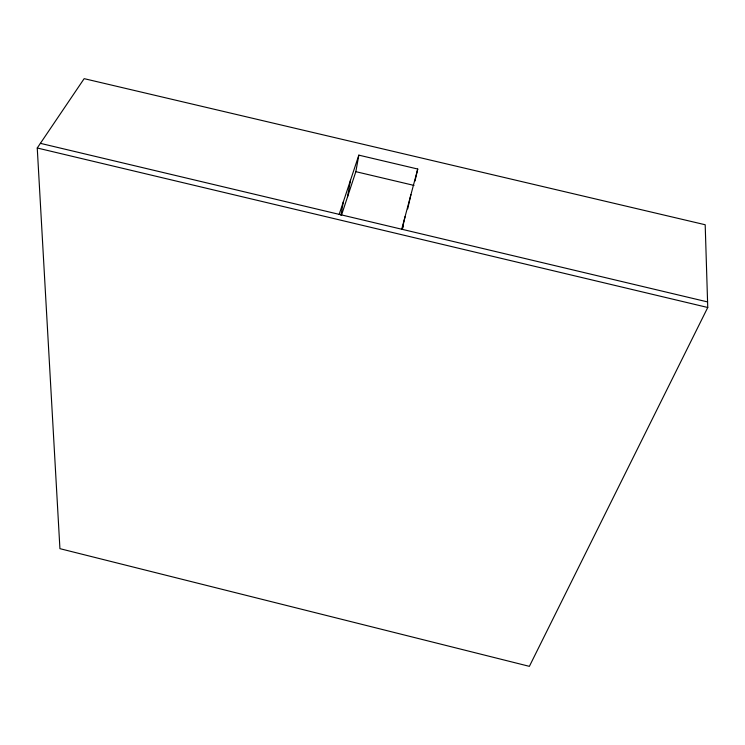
<?xml version="1.0" encoding="UTF-8"?>
<svg xmlns="http://www.w3.org/2000/svg" width="745" height="745" viewBox="0 0 745 745"><rect width="100%" height="100%" fill="white"/><g stroke="black" fill="none" stroke-linecap="round" stroke-linejoin="round"><path stroke-width="1.12" d="M340.949 215.314L343.305 201.932M347.505 196.959L350.485 180.327M341.424 215.407L355.84 171.667L358.839 155.146L417.74 169.031L415.002 181.044M402.328 228.743L405.084 216.59M407.683 208.907L410.933 194.622M402.496 228.752L403.38 225.437M401.723 229.227L417.74 169.031M339.18 214.364L358.839 155.146M707.75 307.489L529.378 666.347L59.926 548.665L37.25 148.004L84.157 78.653L705.189 224.748L707.75 307.489L37.25 148.004M355.84 171.667L414.006 185.412M40.398 143.347L707.582 301.921"/></g></svg>
